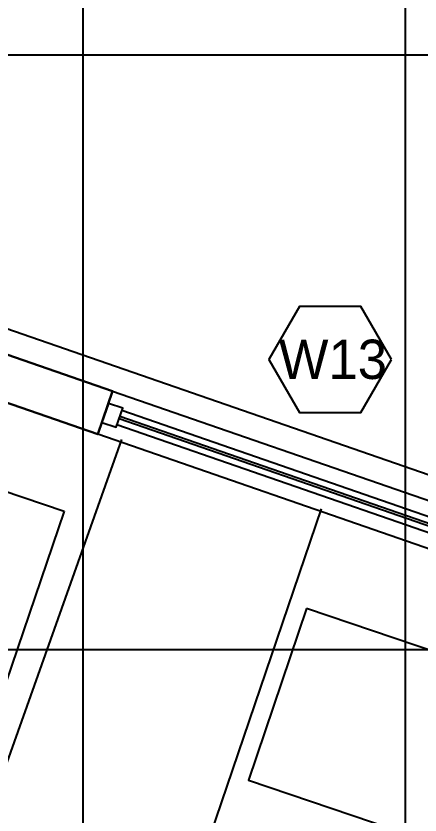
# Model space of a CAD drawing. Header units: millimetres. Extents: x 173236 to 801264, y -94969 to 615039.
# Drawn here: x 649189 to 651226, y 133812 to 137841 of the extents above; entities that cross this region are included whole.
import ezdxf
from ezdxf.enums import TextEntityAlignment as Align

# ---------------------------------------------------------------- set-up
doc = ezdxf.new("R2010")
doc.units = ezdxf.units.MM
doc.header["$MEASUREMENT"] = 0
doc.header["$PDMODE"] = 2
doc.layers.add('00-Def-points', color=7, linetype='Continuous', plot=False)
for name, color, linetype in [('VOX-A-ANNO-DIMS', 160, 'Continuous'), ('VOX-A-ANNO-GRID-LINE', 254, 'Continuous'), ('VOX-A-ANNO-WNTAG', 183, 'Continuous'), ('VOX-A-ELEV-1-NEAR', 130, 'Continuous'), ('VOX-A-FLOOR-LINE', 253, 'Continuous'), ('VOX-A-FURN-LAYOUT', 93, 'Continuous'), ('VOX-A-WINDOW', 2, 'Continuous'), ('VOX-A-WINDOW-SILL', 55, 'Continuous')]:
    doc.layers.add(name, color=color, linetype=linetype)
doc.layers.add('VOX-A-WALL-SECT', color=1, linetype='Continuous', lineweight=30)
doc.styles.add('1.5 mm Rotis Annotative', font='', dxfattribs={"height": 1.5})
doc.styles.add('2 mm Rotis Annotative', font='', dxfattribs={"height": 2})
doc.styles.get('1.5 mm Rotis Annotative').set_extended_font_data('Rotis Sans Serif')
doc.styles.get('2 mm Rotis Annotative').set_extended_font_data('Rotis Sans Serif')
doc.linetypes.add('ZIGZAG', pattern='A,0.0001,-0.2,[131,ltypeshp.shx,S=0.2,R=0,X=-0.2,Y=0],-0.4,[131,ltypeshp.shx,S=0.2,R=180,X=0.2,Y=0],-0.2', length=0.8001)
doc.dimstyles.new('1.5 mm Rotis Annotative', dxfattribs={"dimtxt": 1.5, "dimasz": 1, "dimexe": 1.5, "dimexo": 0, "dimgap": 1, "dimtad": 1, "dimdec": 0, "dimrnd": 5, "dimzin": 0, "dimdsep": 46, "dimtxsty": '1.5 mm Rotis Annotative', "dimblk": 'ARCHTICK', "dimcen": 0.09, "dimdle": 1, "dimadec": 0, "dimazin": 0, "dimtfac": 1, "dimtdec": 0, "dimtofl": 0, "dimtmove": 1, "dimatfit": 3, "dimfxl": 2, "dimfxlon": 1, "dimtolj": 1, "dimtzin": 0, "dimarcsym": 0})

# ---------------------------------------------------------------- blocks, each defined once
blk = doc.blocks.new('dd')
at = {"layer": 'VOX-A-ANNO-GRID-LINE', "transparency": 33554610}
for p, q in [((719226.7, 167547.3), (719226.7, 143618.2)), ((717601.5, 167519.9), (717601.5, 143590.8)), ((725773.9, 159771.3), (698032.9, 159771.3)), ((725680.4, 156772.6), (697939.5, 156772.6))]:
    blk.add_line(p, q, dxfattribs=at)
blk = doc.blocks.new('VOX-A-WINDOW-TAG')
at = {"layer": 'VOX-A-ANNO-WNTAG'}
blk.add_lwpolyline([(3.114, -0.014), (1.571, 2.658), (-1.515, 2.658), (-3.059, -0.014), (-1.515, -2.687), (1.571, -2.687)], close=True, dxfattribs=at)
at = {"style": '2 mm Rotis Annotative', "flags": 1}
blk.add_attdef('WINDOWDIMENSION', text='', height=1.984, dxfattribs=at).set_placement((0.451, -3.053), align=Align.MIDDLE_CENTER)
at = {"layer": 'VOX-A-ANNO-WNTAG', "style": '2 mm Rotis Annotative'}
blk.add_attdef('W1', text='', height=1.984, dxfattribs=at).set_placement((0.163, 0.003), align=Align.MIDDLE)
blk = doc.blocks.new('DOOR & WINDOW')
at = {"xscale": 100, "yscale": 100, "zscale": 100}
blk.add_blockref('VOX-A-WINDOW-TAG', (765709.8, 150380.4), dxfattribs=at).add_auto_attribs({'W1': 'W13'})
blk = doc.blocks.new('*U214')
at = {"layer": 'VOX-A-WINDOW'}
for p, q in [((3, 1.5), (92.56, 1.5)), ((3, 0.25), (92.56, 0.25)), ((3, -0.25), (92.56, -0.25)), ((3, -1.5), (92.56, -1.5))]:
    blk.add_line(p, q, dxfattribs=at)
blk.add_lwpolyline([(95.56, 2), (95.56, -2), (92.56, -2), (92.56, 2)], close=True, dxfattribs=at)
at = {"layer": 'VOX-A-WINDOW-SILL'}
for p, q in [((0, 4.5), (95.56, 4.5)), ((0, -4.5), (95.56, -4.5))]:
    blk.add_line(p, q, dxfattribs=at)
blk = doc.blocks.new('TYPICAL FLOOR PLAN')
at = {"layer": 'VOX-A-FLOOR-LINE'}
blk.add_lwpolyline([(990589.6, 124212.1), (998958.6, 121312), (995728.7, 112053.3), (994816.9, 112053.6), (994816.9, 112178.3), (985635.3, 112179.7)], dxfattribs=at)
at = {"layer": 'VOX-A-WALL-SECT'}
blk.add_lwpolyline([(993390.5, 123109.8), (995441.2, 122399.6), (995366.6, 122182), (993428.7, 122853.2)], dxfattribs=at)
at = {"layer": 'VOX-A-ANNO-DIMS', "xscale": -25.4, "yscale": 25.4, "zscale": 25.4, "rotation": 340.897367028829}
blk.add_blockref('*U214', (997697.6, 121495.7), dxfattribs=at)
blk = doc.blocks.new('BED3')
at = {"layer": 'VOX-A-FURN-LAYOUT', "lineweight": -3}
for points in [[(4932.25, 1312.43), (4932.25, 1276.44), (4854.25, 1276.44), (4854.25, 1312.43)], [(4891.25, 1312.64), (4901.04, 1296.64), (4870.57, 1276.44)], [(4868.25, 1311.64), (4868.25, 1277.24), (4855.04, 1277.24), (4855.04, 1311.64)]]:
    blk.add_lwpolyline(points, close=True, dxfattribs=at)
blk = doc.blocks.new('bdd')
at = {"xscale": -25.39999999999991, "yscale": 25.39999999999999, "zscale": 25.39999999999999, "rotation": 269.9454748640658}
blk.add_blockref('BED3', (760341.7, -204599.3), dxfattribs=at)
blk = doc.blocks.new('1ST FLOOR FURNITURE')
at = {"layer": 'VOX-A-FLOOR-LINE', "linetype": 'ZIGZAG'}
blk.add_line((649152.3, 161651.8), (651705.9, 169148.8), dxfattribs=at)
blk.add_lwpolyline([(646461.3, 163783.4), (648431.7, 163115.9), (650700.1, 169497.1)], dxfattribs=at)
at = {"layer": 'VOX-A-WALL-SECT', "xscale": -0.9999999999999977, "rotation": 251.233263268141}
blk.add_blockref('bdd', (470164.1, -607987.7), dxfattribs=at)
at = {"layer": 'VOX-A-WALL-SECT', "rotation": 71.31871578673672}
blk.add_blockref('bdd', (322203.6, -557912.3), dxfattribs=at)
blk = doc.blocks.new('_ArchTick')
at = {"color": 0, "linetype": 'ByBlock', "const_width": 0.15}
blk.add_lwpolyline([(-0.5, -0.5), (0.5, 0.5)], dxfattribs=at)
blk = doc.blocks.new('*D505')
at = {"layer": 'Defpoints', "color": 0, "transparency": 16777216}
for p in [(649800.6, 174989.1), (647749.7, 170577.1), (649800.6, 169865.3)]:
    blk.add_point(p, dxfattribs=at)
at = {"layer": 'VOX-A-ANNO-DIMS', "color": 0, "lineweight": -2, "transparency": 16777216}
for p, q in [((647749.7, 174789.1), (647749.7, 175139.1)), ((649800.6, 174789.1), (649800.6, 175139.1)), ((647649.7, 174989.1), (649900.6, 174989.1))]:
    blk.add_line(p, q, dxfattribs=at)
at = {"layer": 'VOX-A-ANNO-DIMS', "color": 0, "lineweight": -2, "transparency": 16777216, "xscale": 100, "yscale": 100, "zscale": 100}
for p, rotation in [((647749.7, 174989.1), 180.00000000007), ((649800.6, 174989.1), 7.002309186710079e-11)]:
    blk.add_blockref('_ArchTick', p, dxfattribs=dict(at, rotation=rotation))
at = {"layer": 'VOX-A-ANNO-DIMS', "color": 0, "transparency": 16777216, "insert": (648775.1, 175165.3), "char_height": 150, "attachment_point": 5, "style": '1.5 mm Rotis Annotative'}
blk.add_mtext('\\A1;2050', dxfattribs=at)
blk = doc.blocks.new('*D506')
at = {"layer": 'Defpoints', "color": 0, "transparency": 16777216}
for p in [(652093.9, 174989.1), (649800.6, 169865.3), (652093.9, 169072.6)]:
    blk.add_point(p, dxfattribs=at)
at = {"layer": 'VOX-A-ANNO-DIMS', "color": 0, "lineweight": -2, "transparency": 16777216}
for p, q in [((649800.6, 174789.1), (649800.6, 175139.1)), ((652093.9, 174789.1), (652093.9, 175139.1)), ((649700.6, 174989.1), (652193.9, 174989.1))]:
    blk.add_line(p, q, dxfattribs=at)
at = {"layer": 'VOX-A-ANNO-DIMS', "color": 0, "lineweight": -2, "transparency": 16777216, "xscale": 100, "yscale": 100, "zscale": 100}
for p, rotation in [((649800.6, 174989.1), 180.00000000007), ((652093.9, 174989.1), 7.002309186710079e-11)]:
    blk.add_blockref('_ArchTick', p, dxfattribs=dict(at, rotation=rotation))
at = {"layer": 'VOX-A-ANNO-DIMS', "color": 0, "transparency": 16777216, "insert": (650947.3, 175165.3), "char_height": 150, "attachment_point": 5, "style": '1.5 mm Rotis Annotative'}
blk.add_mtext('\\A1;2295', dxfattribs=at)
blk = doc.blocks.new('DIM')
at = {"layer": 'VOX-A-ANNO-DIMS'}
for base, p1, p2, picture, middle in [((649800.6, 174989.1), (647749.7, 170577.1), (649800.6, 169865.3), '*D505', (648775.1, 175165.3)), ((652093.9, 174989.1), (649800.6, 169865.3), (652093.9, 169072.6), '*D506', (650947.3, 175165.3))]:
    dim = blk.add_linear_dim(base=base, p1=p1, p2=p2, angle=180, dimstyle='1.5 mm Rotis Annotative', dxfattribs=at)
    dim.commit()
    dim.dimension.update_dxf_attribs({"geometry": picture, "text_midpoint": middle})

msp = doc.modelspace()

# ---------------------------------------------------------------- block references
at = {"layer": '00-Def-points'}
msp.add_blockref('DOOR & WINDOW', (-114939.7, -14270.5), dxfattribs=at)
at = {"layer": 'VOX-A-ANNO-GRID-LINE'}
msp.add_blockref('dd', (-68075.9, -22127.2), dxfattribs=at)

# ---------------------------------------------------------------- next in the draw order: block references
msp.add_blockref('TYPICAL FLOOR PLAN', (-345765.8, 13550.1))

# ---------------------------------------------------------------- next in the draw order: block references
msp.add_blockref('DIM', (0, -33917.2))
at = {"layer": 'VOX-A-ELEV-1-NEAR'}
msp.add_blockref('1ST FLOOR FURNITURE', (-977.1, -33792.1), dxfattribs=at)

doc.saveas('drawing.dxf')
